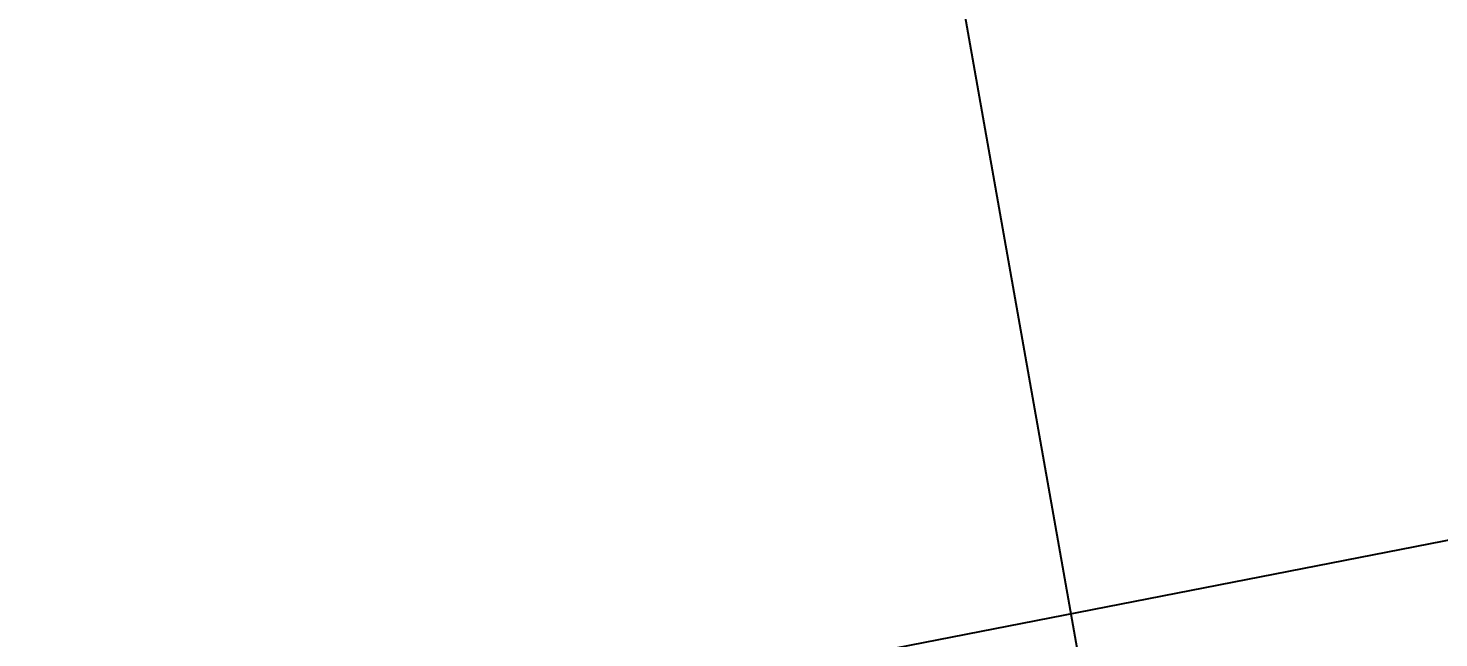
# Model space of a CAD drawing. Header units: millimetres. Extents: x -65527 to 8894748, y -37603 to 223697.
# Drawn here: x -31402.94 to -31392.59, y 101097.66 to 101102.13 of the extents above; entities that cross this region are included whole.
import ezdxf
from ezdxf import colors
from ezdxf.entities.mleader import LeaderData, LeaderLine
from ezdxf.math import Vec2, Vec3

# ---------------------------------------------------------------- set-up
doc = ezdxf.new("R2010")
doc.units = ezdxf.units.MM
doc.header["$LTSCALE"] = 10
doc.layers.add('Архитектура', color=251, linetype='Continuous')
doc.layers.add('Тонкая', color=7, linetype='Continuous')
doc.styles.add('ISOCPEUR', font='isocpeur.ttf', dxfattribs={"width": 0.7})

# ---------------------------------------------------------------- blocks, each defined once
blk = doc.blocks.new('A$Cec9b444d')
at = {"layer": 'Тонкая', "color": 5, "ltscale": 100}
blk.add_line((-293.911, -6250.389), (-2355.108, -6652.338), dxfattribs=at)
blk = doc.blocks.new('_DOTSMALL')
at = {"color": 0, "linetype": 'ByBlock', "const_width": 0.5}
blk.add_lwpolyline([(-0.0625, 0, 1), (0.0625, 0, 1)], format="xyb", close=True, dxfattribs=at)

msp = doc.modelspace()

# ---------------------------------------------------------------- linework, layer by layer
at = {"layer": 'Архитектура', "lineweight": 25, "transparency": 33554684}
msp.add_lwpolyline([(-31381.179, 101076.197), (-31386.964, 101108.833, 0.523933), (-31387.381, 101109.09), (-31388.461, 101108.898), (-31395.544, 101107.643), (-31396.625, 101107.451, 0.523933), (-31396.928, 101107.067), (-31391.144, 101074.431, 0.414326)], format="xyb", dxfattribs=at)
msp.add_lwpolyline([(-31381.179, 101076.197), (-31386.964, 101108.833, 0.523933), (-31387.381, 101109.09), (-31388.461, 101108.898), (-31395.544, 101107.643), (-31396.625, 101107.451, 0.523933), (-31396.928, 101107.067), (-31391.144, 101074.431, 0.414326)], format="xyb", dxfattribs=at)
msp.add_lwpolyline([(-31381.179, 101076.197), (-31386.964, 101108.833, 0.523933), (-31387.381, 101109.09), (-31388.461, 101108.898), (-31395.544, 101107.643), (-31396.625, 101107.451, 0.523933), (-31396.928, 101107.067), (-31391.144, 101074.431, 0.414326)], format="xyb", dxfattribs=at)
msp.add_lwpolyline([(-31381.179, 101076.197), (-31386.964, 101108.833, 0.523933), (-31387.381, 101109.09), (-31388.461, 101108.898), (-31395.544, 101107.643), (-31396.625, 101107.451, 0.523933), (-31396.928, 101107.067), (-31391.144, 101074.431, 0.414326)], format="xyb", dxfattribs=at)
msp.add_lwpolyline([(-31381.179, 101076.197), (-31386.964, 101108.833, 0.523933), (-31387.381, 101109.09), (-31388.461, 101108.898), (-31395.544, 101107.643), (-31396.625, 101107.451, 0.523933), (-31396.928, 101107.067), (-31391.144, 101074.431, 0.414326)], format="xyb", dxfattribs=at)
msp.add_lwpolyline([(-31381.179, 101076.197), (-31386.964, 101108.833, 0.523933), (-31387.381, 101109.09), (-31388.461, 101108.898), (-31395.544, 101107.643), (-31396.625, 101107.451, 0.523933), (-31396.928, 101107.067), (-31391.144, 101074.431, 0.414326)], format="xyb", dxfattribs=at)
msp.add_lwpolyline([(-31381.179, 101076.197), (-31386.964, 101108.833, 0.523933), (-31387.381, 101109.09), (-31388.461, 101108.898), (-31395.544, 101107.643), (-31396.625, 101107.451, 0.523933), (-31396.928, 101107.067), (-31391.144, 101074.431, 0.414326)], format="xyb", dxfattribs=at)
msp.add_lwpolyline([(-31381.179, 101076.197), (-31386.964, 101108.833, 0.523933), (-31387.381, 101109.09), (-31388.461, 101108.898), (-31395.544, 101107.643), (-31396.625, 101107.451, 0.523933), (-31396.928, 101107.067), (-31391.144, 101074.431, 0.414326)], format="xyb", dxfattribs=at)
msp.add_lwpolyline([(-31381.179, 101076.197), (-31386.964, 101108.833, 0.523933), (-31387.381, 101109.09), (-31388.461, 101108.898), (-31395.544, 101107.643), (-31396.625, 101107.451, 0.523933), (-31396.928, 101107.067), (-31391.144, 101074.431, 0.414326)], format="xyb", dxfattribs=at)
msp.add_lwpolyline([(-31381.179, 101076.197), (-31386.964, 101108.833, 0.523933), (-31387.381, 101109.09), (-31388.461, 101108.898), (-31395.544, 101107.643), (-31396.625, 101107.451, 0.523933), (-31396.928, 101107.067), (-31391.144, 101074.431, 0.414326)], format="xyb", dxfattribs=at)
msp.add_lwpolyline([(-31381.179, 101076.197), (-31386.964, 101108.833, 0.523933), (-31387.381, 101109.09), (-31388.461, 101108.898), (-31395.544, 101107.643), (-31396.625, 101107.451, 0.523933), (-31396.928, 101107.067), (-31391.144, 101074.431, 0.414326)], format="xyb", dxfattribs=at)
msp.add_lwpolyline([(-31381.179, 101076.197), (-31386.964, 101108.833, 0.523933), (-31387.381, 101109.09), (-31388.461, 101108.898), (-31395.544, 101107.643), (-31396.625, 101107.451, 0.523933), (-31396.928, 101107.067), (-31391.144, 101074.431, 0.414326)], format="xyb", dxfattribs=at)
msp.add_lwpolyline([(-31381.179, 101076.197), (-31386.964, 101108.833, 0.523933), (-31387.381, 101109.09), (-31388.461, 101108.898), (-31395.544, 101107.643), (-31396.625, 101107.451, 0.523933), (-31396.928, 101107.067), (-31391.144, 101074.431, 0.414326)], format="xyb", dxfattribs=at)
msp.add_lwpolyline([(-31381.179, 101076.197), (-31386.964, 101108.833, 0.523933), (-31387.381, 101109.09), (-31388.461, 101108.898), (-31395.544, 101107.643), (-31396.625, 101107.451, 0.523933), (-31396.928, 101107.067), (-31391.144, 101074.431, 0.414326)], format="xyb", dxfattribs=at)
msp.add_lwpolyline([(-31381.179, 101076.197), (-31386.964, 101108.833, 0.523933), (-31387.381, 101109.09), (-31388.461, 101108.898), (-31395.544, 101107.643), (-31396.625, 101107.451, 0.523933), (-31396.928, 101107.067), (-31391.144, 101074.431, 0.414326)], format="xyb", dxfattribs=at)
msp.add_lwpolyline([(-31381.179, 101076.197), (-31386.964, 101108.833, 0.523933), (-31387.381, 101109.09), (-31388.461, 101108.898), (-31395.544, 101107.643), (-31396.625, 101107.451, 0.523933), (-31396.928, 101107.067), (-31391.144, 101074.431, 0.414326)], format="xyb", dxfattribs=at)
msp.add_lwpolyline([(-31381.179, 101076.197), (-31386.964, 101108.833, 0.523933), (-31387.381, 101109.09), (-31388.461, 101108.898), (-31395.544, 101107.643), (-31396.625, 101107.451, 0.523933), (-31396.928, 101107.067), (-31391.144, 101074.431, 0.414326)], format="xyb", dxfattribs=at)
msp.add_lwpolyline([(-31381.179, 101076.197), (-31386.964, 101108.833, 0.523933), (-31387.381, 101109.09), (-31388.461, 101108.898), (-31395.544, 101107.643), (-31396.625, 101107.451, 0.523933), (-31396.928, 101107.067), (-31391.144, 101074.431, 0.414326)], format="xyb", dxfattribs=at)
msp.add_lwpolyline([(-31381.179, 101076.197), (-31386.964, 101108.833, 0.523933), (-31387.381, 101109.09), (-31388.461, 101108.898), (-31395.544, 101107.643), (-31396.625, 101107.451, 0.523933), (-31396.928, 101107.067), (-31391.144, 101074.431, 0.414326)], format="xyb", dxfattribs=at)
msp.add_lwpolyline([(-31381.179, 101076.197), (-31386.964, 101108.833, 0.523933), (-31387.381, 101109.09), (-31388.461, 101108.898), (-31395.544, 101107.643), (-31396.625, 101107.451, 0.523933), (-31396.928, 101107.067), (-31391.144, 101074.431, 0.414326)], format="xyb", dxfattribs=at)
msp.add_lwpolyline([(-31381.179, 101076.197), (-31386.964, 101108.833, 0.523933), (-31387.381, 101109.09), (-31388.461, 101108.898), (-31395.544, 101107.643), (-31396.625, 101107.451, 0.523933), (-31396.928, 101107.067), (-31391.144, 101074.431, 0.414326)], format="xyb", dxfattribs=at)
msp.add_lwpolyline([(-31381.179, 101076.197), (-31386.964, 101108.833, 0.523933), (-31387.381, 101109.09), (-31388.461, 101108.898), (-31395.544, 101107.643), (-31396.625, 101107.451, 0.523933), (-31396.928, 101107.067), (-31391.144, 101074.431, 0.414326)], format="xyb", dxfattribs=at)
msp.add_lwpolyline([(-31381.179, 101076.197), (-31386.964, 101108.833, 0.523933), (-31387.381, 101109.09), (-31388.461, 101108.898), (-31395.544, 101107.643), (-31396.625, 101107.451, 0.523933), (-31396.928, 101107.067), (-31391.144, 101074.431, 0.414326)], format="xyb", dxfattribs=at)
msp.add_lwpolyline([(-31381.179, 101076.197), (-31386.964, 101108.833, 0.523933), (-31387.381, 101109.09), (-31388.461, 101108.898), (-31395.544, 101107.643), (-31396.625, 101107.451, 0.523933), (-31396.928, 101107.067), (-31391.144, 101074.431, 0.414326)], format="xyb", dxfattribs=at)
msp.add_lwpolyline([(-31381.179, 101076.197), (-31386.964, 101108.833, 0.523933), (-31387.381, 101109.09), (-31388.461, 101108.898), (-31395.544, 101107.643), (-31396.625, 101107.451, 0.523933), (-31396.928, 101107.067), (-31391.144, 101074.431, 0.414326)], format="xyb", dxfattribs=at)
msp.add_lwpolyline([(-31381.179, 101076.197), (-31386.964, 101108.833, 0.523933), (-31387.381, 101109.09), (-31388.461, 101108.898), (-31395.544, 101107.643), (-31396.625, 101107.451, 0.523933), (-31396.928, 101107.067), (-31391.144, 101074.431, 0.414326)], format="xyb", dxfattribs=at)
msp.add_lwpolyline([(-31381.179, 101076.197), (-31386.964, 101108.833, 0.523933), (-31387.381, 101109.09), (-31388.461, 101108.898), (-31395.544, 101107.643), (-31396.625, 101107.451, 0.523933), (-31396.928, 101107.067), (-31391.144, 101074.431, 0.414326)], format="xyb", dxfattribs=at)
msp.add_lwpolyline([(-31381.179, 101076.197), (-31386.964, 101108.833, 0.523933), (-31387.381, 101109.09), (-31388.461, 101108.898), (-31395.544, 101107.643), (-31396.625, 101107.451, 0.523933), (-31396.928, 101107.067), (-31391.144, 101074.431, 0.414326)], format="xyb", dxfattribs=at)
msp.add_lwpolyline([(-31381.179, 101076.197), (-31386.964, 101108.833, 0.523933), (-31387.381, 101109.09), (-31388.461, 101108.898), (-31395.544, 101107.643), (-31396.625, 101107.451, 0.523933), (-31396.928, 101107.067), (-31391.144, 101074.431, 0.414326)], format="xyb", dxfattribs=at)
msp.add_lwpolyline([(-31381.179, 101076.197), (-31386.964, 101108.833, 0.523933), (-31387.381, 101109.09), (-31388.461, 101108.898), (-31395.544, 101107.643), (-31396.625, 101107.451, 0.523933), (-31396.928, 101107.067), (-31391.144, 101074.431, 0.414326)], format="xyb", dxfattribs=at)
msp.add_lwpolyline([(-31381.179, 101076.197), (-31386.964, 101108.833, 0.523933), (-31387.381, 101109.09), (-31388.461, 101108.898), (-31395.544, 101107.643), (-31396.625, 101107.451, 0.523933), (-31396.928, 101107.067), (-31391.144, 101074.431, 0.414326)], format="xyb", dxfattribs=at)
msp.add_lwpolyline([(-31381.179, 101076.197), (-31386.964, 101108.833, 0.523933), (-31387.381, 101109.09), (-31388.461, 101108.898), (-31395.544, 101107.643), (-31396.625, 101107.451, 0.523933), (-31396.928, 101107.067), (-31391.144, 101074.431, 0.414326)], format="xyb", dxfattribs=at)
msp.add_lwpolyline([(-31381.179, 101076.197), (-31386.964, 101108.833, 0.523933), (-31387.381, 101109.09), (-31388.461, 101108.898), (-31395.544, 101107.643), (-31396.625, 101107.451, 0.523933), (-31396.928, 101107.067), (-31391.144, 101074.431, 0.414326)], format="xyb", dxfattribs=at)
msp.add_lwpolyline([(-31381.179, 101076.197), (-31386.964, 101108.833, 0.523933), (-31387.381, 101109.09), (-31388.461, 101108.898), (-31395.544, 101107.643), (-31396.625, 101107.451, 0.523933), (-31396.928, 101107.067), (-31391.144, 101074.431, 0.414326)], format="xyb", dxfattribs=at)
msp.add_lwpolyline([(-31381.179, 101076.197), (-31386.964, 101108.833, 0.523933), (-31387.381, 101109.09), (-31388.461, 101108.898), (-31395.544, 101107.643), (-31396.625, 101107.451, 0.523933), (-31396.928, 101107.067), (-31391.144, 101074.431, 0.414326)], format="xyb", dxfattribs=at)
msp.add_lwpolyline([(-31381.179, 101076.197), (-31386.964, 101108.833, 0.523933), (-31387.381, 101109.09), (-31388.461, 101108.898), (-31395.544, 101107.643), (-31396.625, 101107.451, 0.523933), (-31396.928, 101107.067), (-31391.144, 101074.431, 0.414326)], format="xyb", dxfattribs=at)
msp.add_lwpolyline([(-31381.179, 101076.197), (-31386.964, 101108.833, 0.523933), (-31387.381, 101109.09), (-31388.461, 101108.898), (-31395.544, 101107.643), (-31396.625, 101107.451, 0.523933), (-31396.928, 101107.067), (-31391.144, 101074.431, 0.414326)], format="xyb", dxfattribs=at)
msp.add_lwpolyline([(-31381.179, 101076.197), (-31386.964, 101108.833, 0.523933), (-31387.381, 101109.09), (-31388.461, 101108.898), (-31395.544, 101107.643), (-31396.625, 101107.451, 0.523933), (-31396.928, 101107.067), (-31391.144, 101074.431, 0.414326)], format="xyb", dxfattribs=at)
msp.add_lwpolyline([(-31381.179, 101076.197), (-31386.964, 101108.833, 0.523933), (-31387.381, 101109.09), (-31388.461, 101108.898), (-31395.544, 101107.643), (-31396.625, 101107.451, 0.523933), (-31396.928, 101107.067), (-31391.144, 101074.431, 0.414326)], format="xyb", dxfattribs=at)
msp.add_lwpolyline([(-31381.179, 101076.197), (-31386.964, 101108.833, 0.523933), (-31387.381, 101109.09), (-31388.461, 101108.898), (-31395.544, 101107.643), (-31396.625, 101107.451, 0.523933), (-31396.928, 101107.067), (-31391.144, 101074.431, 0.414326)], format="xyb", dxfattribs=at)
msp.add_lwpolyline([(-31381.179, 101076.197), (-31386.964, 101108.833, 0.523933), (-31387.381, 101109.09), (-31388.461, 101108.898), (-31395.544, 101107.643), (-31396.625, 101107.451, 0.523933), (-31396.928, 101107.067), (-31391.144, 101074.431, 0.414326)], format="xyb", dxfattribs=at)
msp.add_lwpolyline([(-31381.179, 101076.197), (-31386.964, 101108.833, 0.523933), (-31387.381, 101109.09), (-31388.461, 101108.898), (-31395.544, 101107.643), (-31396.625, 101107.451, 0.523933), (-31396.928, 101107.067), (-31391.144, 101074.431, 0.414326)], format="xyb", dxfattribs=at)
msp.add_lwpolyline([(-31381.179, 101076.197), (-31386.964, 101108.833, 0.523933), (-31387.381, 101109.09), (-31388.461, 101108.898), (-31395.544, 101107.643), (-31396.625, 101107.451, 0.523933), (-31396.928, 101107.067), (-31391.144, 101074.431, 0.414326)], format="xyb", dxfattribs=at)
msp.add_lwpolyline([(-31381.179, 101076.197), (-31386.964, 101108.833, 0.523933), (-31387.381, 101109.09), (-31388.461, 101108.898), (-31395.544, 101107.643), (-31396.625, 101107.451, 0.523933), (-31396.928, 101107.067), (-31391.144, 101074.431, 0.414326)], format="xyb", dxfattribs=at)
msp.add_lwpolyline([(-31381.179, 101076.197), (-31386.964, 101108.833, 0.523933), (-31387.381, 101109.09), (-31388.461, 101108.898), (-31395.544, 101107.643), (-31396.625, 101107.451, 0.523933), (-31396.928, 101107.067), (-31391.144, 101074.431, 0.414326)], format="xyb", dxfattribs=at)
msp.add_lwpolyline([(-31381.179, 101076.197), (-31386.964, 101108.833, 0.523933), (-31387.381, 101109.09), (-31388.461, 101108.898), (-31395.544, 101107.643), (-31396.625, 101107.451, 0.523933), (-31396.928, 101107.067), (-31391.144, 101074.431, 0.414326)], format="xyb", dxfattribs=at)
msp.add_lwpolyline([(-31381.179, 101076.197), (-31386.964, 101108.833, 0.523933), (-31387.381, 101109.09), (-31388.461, 101108.898), (-31395.544, 101107.643), (-31396.625, 101107.451, 0.523933), (-31396.928, 101107.067), (-31391.144, 101074.431, 0.414326)], format="xyb", dxfattribs=at)
msp.add_lwpolyline([(-31381.179, 101076.197), (-31386.964, 101108.833, 0.523933), (-31387.381, 101109.09), (-31388.461, 101108.898), (-31395.544, 101107.643), (-31396.625, 101107.451, 0.523933), (-31396.928, 101107.067), (-31391.144, 101074.431, 0.414326)], format="xyb", dxfattribs=at)
msp.add_lwpolyline([(-31381.179, 101076.197), (-31386.964, 101108.833, 0.523933), (-31387.381, 101109.09), (-31388.461, 101108.898), (-31395.544, 101107.643), (-31396.625, 101107.451, 0.523933), (-31396.928, 101107.067), (-31391.144, 101074.431, 0.414326)], format="xyb", dxfattribs=at)
msp.add_lwpolyline([(-31381.179, 101076.197), (-31386.964, 101108.833, 0.523933), (-31387.381, 101109.09), (-31388.461, 101108.898), (-31395.544, 101107.643), (-31396.625, 101107.451, 0.523933), (-31396.928, 101107.067), (-31391.144, 101074.431, 0.414326)], format="xyb", dxfattribs=at)
msp.add_lwpolyline([(-31381.179, 101076.197), (-31386.964, 101108.833, 0.523933), (-31387.381, 101109.09), (-31388.461, 101108.898), (-31395.544, 101107.643), (-31396.625, 101107.451, 0.523933), (-31396.928, 101107.067), (-31391.144, 101074.431, 0.414326)], format="xyb", dxfattribs=at)
msp.add_lwpolyline([(-31381.179, 101076.197), (-31386.964, 101108.833, 0.523933), (-31387.381, 101109.09), (-31388.461, 101108.898), (-31395.544, 101107.643), (-31396.625, 101107.451, 0.523933), (-31396.928, 101107.067), (-31391.144, 101074.431, 0.414326)], format="xyb", dxfattribs=at)
msp.add_lwpolyline([(-31381.179, 101076.197), (-31386.964, 101108.833, 0.523933), (-31387.381, 101109.09), (-31388.461, 101108.898), (-31395.544, 101107.643), (-31396.625, 101107.451, 0.523933), (-31396.928, 101107.067), (-31391.144, 101074.431, 0.414326)], format="xyb", dxfattribs=at)
msp.add_lwpolyline([(-31381.179, 101076.197), (-31386.964, 101108.833, 0.523933), (-31387.381, 101109.09), (-31388.461, 101108.898), (-31395.544, 101107.643), (-31396.625, 101107.451, 0.523933), (-31396.928, 101107.067), (-31391.144, 101074.431, 0.414326)], format="xyb", dxfattribs=at)
msp.add_lwpolyline([(-31381.179, 101076.197), (-31386.964, 101108.833, 0.523933), (-31387.381, 101109.09), (-31388.461, 101108.898), (-31395.544, 101107.643), (-31396.625, 101107.451, 0.523933), (-31396.928, 101107.067), (-31391.144, 101074.431, 0.414326)], format="xyb", dxfattribs=at)
msp.add_lwpolyline([(-31381.179, 101076.197), (-31386.964, 101108.833, 0.523933), (-31387.381, 101109.09), (-31388.461, 101108.898), (-31395.544, 101107.643), (-31396.625, 101107.451, 0.523933), (-31396.928, 101107.067), (-31391.144, 101074.431, 0.414326)], format="xyb", dxfattribs=at)
msp.add_lwpolyline([(-31381.179, 101076.197), (-31386.964, 101108.833, 0.523933), (-31387.381, 101109.09), (-31388.461, 101108.898), (-31395.544, 101107.643), (-31396.625, 101107.451, 0.523933), (-31396.928, 101107.067), (-31391.144, 101074.431, 0.414326)], format="xyb", dxfattribs=at)
msp.add_lwpolyline([(-31381.179, 101076.197), (-31386.964, 101108.833, 0.523933), (-31387.381, 101109.09), (-31388.461, 101108.898), (-31395.544, 101107.643), (-31396.625, 101107.451, 0.523933), (-31396.928, 101107.067), (-31391.144, 101074.431, 0.414326)], format="xyb", dxfattribs=at)
msp.add_lwpolyline([(-31381.179, 101076.197), (-31386.964, 101108.833, 0.523933), (-31387.381, 101109.09), (-31388.461, 101108.898), (-31395.544, 101107.643), (-31396.625, 101107.451, 0.523933), (-31396.928, 101107.067), (-31391.144, 101074.431, 0.414326)], format="xyb", dxfattribs=at)
msp.add_lwpolyline([(-31381.179, 101076.197), (-31386.964, 101108.833, 0.523933), (-31387.381, 101109.09), (-31388.461, 101108.898), (-31395.544, 101107.643), (-31396.625, 101107.451, 0.523933), (-31396.928, 101107.067), (-31391.144, 101074.431, 0.414326)], format="xyb", dxfattribs=at)
msp.add_lwpolyline([(-31381.179, 101076.197), (-31386.964, 101108.833, 0.523933), (-31387.381, 101109.09), (-31388.461, 101108.898), (-31395.544, 101107.643), (-31396.625, 101107.451, 0.523933), (-31396.928, 101107.067), (-31391.144, 101074.431, 0.414326)], format="xyb", dxfattribs=at)
msp.add_lwpolyline([(-31381.179, 101076.197), (-31386.964, 101108.833, 0.523933), (-31387.381, 101109.09), (-31388.461, 101108.898), (-31395.544, 101107.643), (-31396.625, 101107.451, 0.523933), (-31396.928, 101107.067), (-31391.144, 101074.431, 0.414326)], format="xyb", dxfattribs=at)
msp.add_lwpolyline([(-31381.179, 101076.197), (-31386.964, 101108.833, 0.523933), (-31387.381, 101109.09), (-31388.461, 101108.898), (-31395.544, 101107.643), (-31396.625, 101107.451, 0.523933), (-31396.928, 101107.067), (-31391.144, 101074.431, 0.414326)], format="xyb", dxfattribs=at)
msp.add_lwpolyline([(-31381.179, 101076.197), (-31386.964, 101108.833, 0.523933), (-31387.381, 101109.09), (-31388.461, 101108.898), (-31395.544, 101107.643), (-31396.625, 101107.451, 0.523933), (-31396.928, 101107.067), (-31391.144, 101074.431, 0.414326)], format="xyb", dxfattribs=at)
msp.add_lwpolyline([(-31381.179, 101076.197), (-31386.964, 101108.833, 0.523933), (-31387.381, 101109.09), (-31388.461, 101108.898), (-31395.544, 101107.643), (-31396.625, 101107.451, 0.523933), (-31396.928, 101107.067), (-31391.144, 101074.431, 0.414326)], format="xyb", dxfattribs=at)
msp.add_lwpolyline([(-31381.179, 101076.197), (-31386.964, 101108.833, 0.523933), (-31387.381, 101109.09), (-31388.461, 101108.898), (-31395.544, 101107.643), (-31396.625, 101107.451, 0.523933), (-31396.928, 101107.067), (-31391.144, 101074.431, 0.414326)], format="xyb", dxfattribs=at)
msp.add_lwpolyline([(-31381.179, 101076.197), (-31386.964, 101108.833, 0.523933), (-31387.381, 101109.09), (-31388.461, 101108.898), (-31395.544, 101107.643), (-31396.625, 101107.451, 0.523933), (-31396.928, 101107.067), (-31391.144, 101074.431, 0.414326)], format="xyb", dxfattribs=at)
msp.add_lwpolyline([(-31381.179, 101076.197), (-31386.964, 101108.833, 0.523933), (-31387.381, 101109.09), (-31388.461, 101108.898), (-31395.544, 101107.643), (-31396.625, 101107.451, 0.523933), (-31396.928, 101107.067), (-31391.144, 101074.431, 0.414326)], format="xyb", dxfattribs=at)
msp.add_lwpolyline([(-31381.179, 101076.197), (-31386.964, 101108.833, 0.523933), (-31387.381, 101109.09), (-31388.461, 101108.898), (-31395.544, 101107.643), (-31396.625, 101107.451, 0.523933), (-31396.928, 101107.067), (-31391.144, 101074.431, 0.414326)], format="xyb", dxfattribs=at)
msp.add_lwpolyline([(-31381.179, 101076.197), (-31386.964, 101108.833, 0.523933), (-31387.381, 101109.09), (-31388.461, 101108.898), (-31395.544, 101107.643), (-31396.625, 101107.451, 0.523933), (-31396.928, 101107.067), (-31391.144, 101074.431, 0.414326)], format="xyb", dxfattribs=at)
msp.add_lwpolyline([(-31381.179, 101076.197), (-31386.964, 101108.833, 0.523933), (-31387.381, 101109.09), (-31388.461, 101108.898), (-31395.544, 101107.643), (-31396.625, 101107.451, 0.523933), (-31396.928, 101107.067), (-31391.144, 101074.431, 0.414326)], format="xyb", dxfattribs=at)
msp.add_lwpolyline([(-31381.179, 101076.197), (-31386.964, 101108.833, 0.523933), (-31387.381, 101109.09), (-31388.461, 101108.898), (-31395.544, 101107.643), (-31396.625, 101107.451, 0.523933), (-31396.928, 101107.067), (-31391.144, 101074.431, 0.414326)], format="xyb", dxfattribs=at)
msp.add_lwpolyline([(-31381.179, 101076.197), (-31386.964, 101108.833, 0.523933), (-31387.381, 101109.09), (-31388.461, 101108.898), (-31395.544, 101107.643), (-31396.625, 101107.451, 0.523933), (-31396.928, 101107.067), (-31391.144, 101074.431, 0.414326)], format="xyb", dxfattribs=at)
msp.add_lwpolyline([(-31381.179, 101076.197), (-31386.964, 101108.833, 0.523933), (-31387.381, 101109.09), (-31388.461, 101108.898), (-31395.544, 101107.643), (-31396.625, 101107.451, 0.523933), (-31396.928, 101107.067), (-31391.144, 101074.431, 0.414326)], format="xyb", dxfattribs=at)
msp.add_lwpolyline([(-31381.179, 101076.197), (-31386.964, 101108.833, 0.523933), (-31387.381, 101109.09), (-31388.461, 101108.898), (-31395.544, 101107.643), (-31396.625, 101107.451, 0.523933), (-31396.928, 101107.067), (-31391.144, 101074.431, 0.414326)], format="xyb", dxfattribs=at)
msp.add_lwpolyline([(-31381.179, 101076.197), (-31386.964, 101108.833, 0.523933), (-31387.381, 101109.09), (-31388.461, 101108.898), (-31395.544, 101107.643), (-31396.625, 101107.451, 0.523933), (-31396.928, 101107.067), (-31391.144, 101074.431, 0.414326)], format="xyb", dxfattribs=at)
msp.add_lwpolyline([(-31381.179, 101076.197), (-31386.964, 101108.833, 0.523933), (-31387.381, 101109.09), (-31388.461, 101108.898), (-31395.544, 101107.643), (-31396.625, 101107.451, 0.523933), (-31396.928, 101107.067), (-31391.144, 101074.431, 0.414326)], format="xyb", dxfattribs=at)
msp.add_lwpolyline([(-31381.179, 101076.197), (-31386.964, 101108.833, 0.523933), (-31387.381, 101109.09), (-31388.461, 101108.898), (-31395.544, 101107.643), (-31396.625, 101107.451, 0.523933), (-31396.928, 101107.067), (-31391.144, 101074.431, 0.414326)], format="xyb", dxfattribs=at)
msp.add_lwpolyline([(-31381.179, 101076.197), (-31386.964, 101108.833, 0.523933), (-31387.381, 101109.09), (-31388.461, 101108.898), (-31395.544, 101107.643), (-31396.625, 101107.451, 0.523933), (-31396.928, 101107.067), (-31391.144, 101074.431, 0.414326)], format="xyb", dxfattribs=at)
msp.add_lwpolyline([(-31381.179, 101076.197), (-31386.964, 101108.833, 0.523933), (-31387.381, 101109.09), (-31388.461, 101108.898), (-31395.544, 101107.643), (-31396.625, 101107.451, 0.523933), (-31396.928, 101107.067), (-31391.144, 101074.431, 0.414326)], format="xyb", dxfattribs=at)
msp.add_lwpolyline([(-31381.179, 101076.197), (-31386.964, 101108.833, 0.523933), (-31387.381, 101109.09), (-31388.461, 101108.898), (-31395.544, 101107.643), (-31396.625, 101107.451, 0.523933), (-31396.928, 101107.067), (-31391.144, 101074.431, 0.414326)], format="xyb", dxfattribs=at)
msp.add_lwpolyline([(-31381.179, 101076.197), (-31386.964, 101108.833, 0.523933), (-31387.381, 101109.09), (-31388.461, 101108.898), (-31395.544, 101107.643), (-31396.625, 101107.451, 0.523933), (-31396.928, 101107.067), (-31391.144, 101074.431, 0.414326)], format="xyb", dxfattribs=at)
msp.add_lwpolyline([(-31381.179, 101076.197), (-31386.964, 101108.833, 0.523933), (-31387.381, 101109.09), (-31388.461, 101108.898), (-31395.544, 101107.643), (-31396.625, 101107.451, 0.523933), (-31396.928, 101107.067), (-31391.144, 101074.431, 0.414326)], format="xyb", dxfattribs=at)
msp.add_lwpolyline([(-31381.179, 101076.197), (-31386.964, 101108.833, 0.523933), (-31387.381, 101109.09), (-31388.461, 101108.898), (-31395.544, 101107.643), (-31396.625, 101107.451, 0.523933), (-31396.928, 101107.067), (-31391.144, 101074.431, 0.414326)], format="xyb", dxfattribs=at)
msp.add_lwpolyline([(-31381.179, 101076.197), (-31386.964, 101108.833, 0.523933), (-31387.381, 101109.09), (-31388.461, 101108.898), (-31395.544, 101107.643), (-31396.625, 101107.451, 0.523933), (-31396.928, 101107.067), (-31391.144, 101074.431, 0.414326)], format="xyb", dxfattribs=at)
msp.add_lwpolyline([(-31381.179, 101076.197), (-31386.964, 101108.833, 0.523933), (-31387.381, 101109.09), (-31388.461, 101108.898), (-31395.544, 101107.643), (-31396.625, 101107.451, 0.523933), (-31396.928, 101107.067), (-31391.144, 101074.431, 0.414326)], format="xyb", dxfattribs=at)
msp.add_lwpolyline([(-31381.179, 101076.197), (-31386.964, 101108.833, 0.523933), (-31387.381, 101109.09), (-31388.461, 101108.898), (-31395.544, 101107.643), (-31396.625, 101107.451, 0.523933), (-31396.928, 101107.067), (-31391.144, 101074.431, 0.414326)], format="xyb", dxfattribs=at)
msp.add_lwpolyline([(-31381.179, 101076.197), (-31386.964, 101108.833, 0.523933), (-31387.381, 101109.09), (-31388.461, 101108.898), (-31395.544, 101107.643), (-31396.625, 101107.451, 0.523933), (-31396.928, 101107.067), (-31391.144, 101074.431, 0.414326)], format="xyb", dxfattribs=at)
msp.add_lwpolyline([(-31381.179, 101076.197), (-31386.964, 101108.833, 0.523933), (-31387.381, 101109.09), (-31388.461, 101108.898), (-31395.544, 101107.643), (-31396.625, 101107.451, 0.523933), (-31396.928, 101107.067), (-31391.144, 101074.431, 0.414326)], format="xyb", dxfattribs=at)
msp.add_lwpolyline([(-31381.179, 101076.197), (-31386.964, 101108.833, 0.523933), (-31387.381, 101109.09), (-31388.461, 101108.898), (-31395.544, 101107.643), (-31396.625, 101107.451, 0.523933), (-31396.928, 101107.067), (-31391.144, 101074.431, 0.414326)], format="xyb", dxfattribs=at)
msp.add_lwpolyline([(-31381.179, 101076.197), (-31386.964, 101108.833, 0.523933), (-31387.381, 101109.09), (-31388.461, 101108.898), (-31395.544, 101107.643), (-31396.625, 101107.451, 0.523933), (-31396.928, 101107.067), (-31391.144, 101074.431, 0.414326)], format="xyb", dxfattribs=at)
msp.add_lwpolyline([(-31381.179, 101076.197), (-31386.964, 101108.833, 0.523933), (-31387.381, 101109.09), (-31388.461, 101108.898), (-31395.544, 101107.643), (-31396.625, 101107.451, 0.523933), (-31396.928, 101107.067), (-31391.144, 101074.431, 0.414326)], format="xyb", dxfattribs=at)
msp.add_lwpolyline([(-31381.179, 101076.197), (-31386.964, 101108.833, 0.523933), (-31387.381, 101109.09), (-31388.461, 101108.898), (-31395.544, 101107.643), (-31396.625, 101107.451, 0.523933), (-31396.928, 101107.067), (-31391.144, 101074.431, 0.414326)], format="xyb", dxfattribs=at)
msp.add_lwpolyline([(-31381.179, 101076.197), (-31386.964, 101108.833, 0.523933), (-31387.381, 101109.09), (-31388.461, 101108.898), (-31395.544, 101107.643), (-31396.625, 101107.451, 0.523933), (-31396.928, 101107.067), (-31391.144, 101074.431, 0.414326)], format="xyb", dxfattribs=at)
msp.add_lwpolyline([(-31381.179, 101076.197), (-31386.964, 101108.833, 0.523933), (-31387.381, 101109.09), (-31388.461, 101108.898), (-31395.544, 101107.643), (-31396.625, 101107.451, 0.523933), (-31396.928, 101107.067), (-31391.144, 101074.431, 0.414326)], format="xyb", dxfattribs=at)
msp.add_lwpolyline([(-31381.179, 101076.197), (-31386.964, 101108.833, 0.523933), (-31387.381, 101109.09), (-31388.461, 101108.898), (-31395.544, 101107.643), (-31396.625, 101107.451, 0.523933), (-31396.928, 101107.067), (-31391.144, 101074.431, 0.414326)], format="xyb", dxfattribs=at)
msp.add_lwpolyline([(-31381.179, 101076.197), (-31386.964, 101108.833, 0.523933), (-31387.381, 101109.09), (-31388.461, 101108.898), (-31395.544, 101107.643), (-31396.625, 101107.451, 0.523933), (-31396.928, 101107.067), (-31391.144, 101074.431, 0.414326)], format="xyb", dxfattribs=at)
msp.add_lwpolyline([(-31381.179, 101076.197), (-31386.964, 101108.833, 0.523933), (-31387.381, 101109.09), (-31388.461, 101108.898), (-31395.544, 101107.643), (-31396.625, 101107.451, 0.523933), (-31396.928, 101107.067), (-31391.144, 101074.431, 0.414326)], format="xyb", dxfattribs=at)
msp.add_lwpolyline([(-31381.179, 101076.197), (-31386.964, 101108.833, 0.523933), (-31387.381, 101109.09), (-31388.461, 101108.898), (-31395.544, 101107.643), (-31396.625, 101107.451, 0.523933), (-31396.928, 101107.067), (-31391.144, 101074.431, 0.414326)], format="xyb", dxfattribs=at)
msp.add_lwpolyline([(-31381.179, 101076.197), (-31386.964, 101108.833, 0.523933), (-31387.381, 101109.09), (-31388.461, 101108.898), (-31395.544, 101107.643), (-31396.625, 101107.451, 0.523933), (-31396.928, 101107.067), (-31391.144, 101074.431, 0.414326)], format="xyb", dxfattribs=at)
msp.add_lwpolyline([(-31381.179, 101076.197), (-31386.964, 101108.833, 0.523933), (-31387.381, 101109.09), (-31388.461, 101108.898), (-31395.544, 101107.643), (-31396.625, 101107.451, 0.523933), (-31396.928, 101107.067), (-31391.144, 101074.431, 0.414326)], format="xyb", dxfattribs=at)
msp.add_lwpolyline([(-31381.179, 101076.197), (-31386.964, 101108.833, 0.523933), (-31387.381, 101109.09), (-31388.461, 101108.898), (-31395.544, 101107.643), (-31396.625, 101107.451, 0.523933), (-31396.928, 101107.067), (-31391.144, 101074.431, 0.414326)], format="xyb", dxfattribs=at)
msp.add_lwpolyline([(-31381.179, 101076.197), (-31386.964, 101108.833, 0.523933), (-31387.381, 101109.09), (-31388.461, 101108.898), (-31395.544, 101107.643), (-31396.625, 101107.451, 0.523933), (-31396.928, 101107.067), (-31391.144, 101074.431, 0.414326)], format="xyb", dxfattribs=at)
msp.add_lwpolyline([(-31381.179, 101076.197), (-31386.964, 101108.833, 0.523933), (-31387.381, 101109.09), (-31388.461, 101108.898), (-31395.544, 101107.643), (-31396.625, 101107.451, 0.523933), (-31396.928, 101107.067), (-31391.144, 101074.431, 0.414326)], format="xyb", dxfattribs=at)
msp.add_lwpolyline([(-31381.179, 101076.197), (-31386.964, 101108.833, 0.523933), (-31387.381, 101109.09), (-31388.461, 101108.898), (-31395.544, 101107.643), (-31396.625, 101107.451, 0.523933), (-31396.928, 101107.067), (-31391.144, 101074.431, 0.414326)], format="xyb", dxfattribs=at)
msp.add_lwpolyline([(-31381.179, 101076.197), (-31386.964, 101108.833, 0.523933), (-31387.381, 101109.09), (-31388.461, 101108.898), (-31395.544, 101107.643), (-31396.625, 101107.451, 0.523933), (-31396.928, 101107.067), (-31391.144, 101074.431, 0.414326)], format="xyb", dxfattribs=at)
msp.add_lwpolyline([(-31381.179, 101076.197), (-31386.964, 101108.833, 0.523933), (-31387.381, 101109.09), (-31388.461, 101108.898), (-31395.544, 101107.643), (-31396.625, 101107.451, 0.523933), (-31396.928, 101107.067), (-31391.144, 101074.431, 0.414326)], format="xyb", dxfattribs=at)
msp.add_lwpolyline([(-31381.179, 101076.197), (-31386.964, 101108.833, 0.523933), (-31387.381, 101109.09), (-31388.461, 101108.898), (-31395.544, 101107.643), (-31396.625, 101107.451, 0.523933), (-31396.928, 101107.067), (-31391.144, 101074.431, 0.414326)], format="xyb", dxfattribs=at)
msp.add_lwpolyline([(-31381.179, 101076.197), (-31386.964, 101108.833, 0.523933), (-31387.381, 101109.09), (-31388.461, 101108.898), (-31395.544, 101107.643), (-31396.625, 101107.451, 0.523933), (-31396.928, 101107.067), (-31391.144, 101074.431, 0.414326)], format="xyb", dxfattribs=at)
msp.add_lwpolyline([(-31381.179, 101076.197), (-31386.964, 101108.833, 0.523933), (-31387.381, 101109.09), (-31388.461, 101108.898), (-31395.544, 101107.643), (-31396.625, 101107.451, 0.523933), (-31396.928, 101107.067), (-31391.144, 101074.431, 0.414326)], format="xyb", dxfattribs=at)
msp.add_lwpolyline([(-31381.179, 101076.197), (-31386.964, 101108.833, 0.523933), (-31387.381, 101109.09), (-31388.461, 101108.898), (-31395.544, 101107.643), (-31396.625, 101107.451, 0.523933), (-31396.928, 101107.067), (-31391.144, 101074.431, 0.414326)], format="xyb", dxfattribs=at)
msp.add_lwpolyline([(-31381.179, 101076.197), (-31386.964, 101108.833, 0.523933), (-31387.381, 101109.09), (-31388.461, 101108.898), (-31395.544, 101107.643), (-31396.625, 101107.451, 0.523933), (-31396.928, 101107.067), (-31391.144, 101074.431, 0.414326)], format="xyb", dxfattribs=at)
msp.add_lwpolyline([(-31381.179, 101076.197), (-31386.964, 101108.833, 0.523933), (-31387.381, 101109.09), (-31388.461, 101108.898), (-31395.544, 101107.643), (-31396.625, 101107.451, 0.523933), (-31396.928, 101107.067), (-31391.144, 101074.431, 0.414326)], format="xyb", dxfattribs=at)
msp.add_lwpolyline([(-31381.179, 101076.197), (-31386.964, 101108.833, 0.523933), (-31387.381, 101109.09), (-31388.461, 101108.898), (-31395.544, 101107.643), (-31396.625, 101107.451, 0.523933), (-31396.928, 101107.067), (-31391.144, 101074.431, 0.414326)], format="xyb", dxfattribs=at)
msp.add_lwpolyline([(-31381.179, 101076.197), (-31386.964, 101108.833, 0.523933), (-31387.381, 101109.09), (-31388.461, 101108.898), (-31395.544, 101107.643), (-31396.625, 101107.451, 0.523933), (-31396.928, 101107.067), (-31391.144, 101074.431, 0.414326)], format="xyb", dxfattribs=at)
msp.add_lwpolyline([(-31381.179, 101076.197), (-31386.964, 101108.833, 0.523933), (-31387.381, 101109.09), (-31388.461, 101108.898), (-31395.544, 101107.643), (-31396.625, 101107.451, 0.523933), (-31396.928, 101107.067), (-31391.144, 101074.431, 0.414326)], format="xyb", dxfattribs=at)
msp.add_lwpolyline([(-31381.179, 101076.197), (-31386.964, 101108.833, 0.523933), (-31387.381, 101109.09), (-31388.461, 101108.898), (-31395.544, 101107.643), (-31396.625, 101107.451, 0.523933), (-31396.928, 101107.067), (-31391.144, 101074.431, 0.414326)], format="xyb", dxfattribs=at)
msp.add_lwpolyline([(-31381.179, 101076.197), (-31386.964, 101108.833, 0.523933), (-31387.381, 101109.09), (-31388.461, 101108.898), (-31395.544, 101107.643), (-31396.625, 101107.451, 0.523933), (-31396.928, 101107.067), (-31391.144, 101074.431, 0.414326)], format="xyb", dxfattribs=at)
msp.add_lwpolyline([(-31381.179, 101076.197), (-31386.964, 101108.833, 0.523933), (-31387.381, 101109.09), (-31388.461, 101108.898), (-31395.544, 101107.643), (-31396.625, 101107.451, 0.523933), (-31396.928, 101107.067), (-31391.144, 101074.431, 0.414326)], format="xyb", dxfattribs=at)
msp.add_lwpolyline([(-31381.179, 101076.197), (-31386.964, 101108.833, 0.523933), (-31387.381, 101109.09), (-31388.461, 101108.898), (-31395.544, 101107.643), (-31396.625, 101107.451, 0.523933), (-31396.928, 101107.067), (-31391.144, 101074.431, 0.414326)], format="xyb", dxfattribs=at)
msp.add_lwpolyline([(-31381.179, 101076.197), (-31386.964, 101108.833, 0.523933), (-31387.381, 101109.09), (-31388.461, 101108.898), (-31395.544, 101107.643), (-31396.625, 101107.451, 0.523933), (-31396.928, 101107.067), (-31391.144, 101074.431, 0.414326)], format="xyb", dxfattribs=at)
msp.add_lwpolyline([(-31381.179, 101076.197), (-31386.964, 101108.833, 0.523933), (-31387.381, 101109.09), (-31388.461, 101108.898), (-31395.544, 101107.643), (-31396.625, 101107.451, 0.523933), (-31396.928, 101107.067), (-31391.144, 101074.431, 0.414326)], format="xyb", dxfattribs=at)
msp.add_lwpolyline([(-31381.179, 101076.197), (-31386.964, 101108.833, 0.523933), (-31387.381, 101109.09), (-31388.461, 101108.898), (-31395.544, 101107.643), (-31396.625, 101107.451, 0.523933), (-31396.928, 101107.067), (-31391.144, 101074.431, 0.414326)], format="xyb", dxfattribs=at)
msp.add_lwpolyline([(-31381.179, 101076.197), (-31386.964, 101108.833, 0.523933), (-31387.381, 101109.09), (-31388.461, 101108.898), (-31395.544, 101107.643), (-31396.625, 101107.451, 0.523933), (-31396.928, 101107.067), (-31391.144, 101074.431, 0.414326)], format="xyb", dxfattribs=at)
msp.add_lwpolyline([(-31381.179, 101076.197), (-31386.964, 101108.833, 0.523933), (-31387.381, 101109.09), (-31388.461, 101108.898), (-31395.544, 101107.643), (-31396.625, 101107.451, 0.523933), (-31396.928, 101107.067), (-31391.144, 101074.431, 0.414326)], format="xyb", dxfattribs=at)
msp.add_lwpolyline([(-31381.179, 101076.197), (-31386.964, 101108.833, 0.523933), (-31387.381, 101109.09), (-31388.461, 101108.898), (-31395.544, 101107.643), (-31396.625, 101107.451, 0.523933), (-31396.928, 101107.067), (-31391.144, 101074.431, 0.414326)], format="xyb", dxfattribs=at)
msp.add_lwpolyline([(-31381.179, 101076.197), (-31386.964, 101108.833, 0.523933), (-31387.381, 101109.09), (-31388.461, 101108.898), (-31395.544, 101107.643), (-31396.625, 101107.451, 0.523933), (-31396.928, 101107.067), (-31391.144, 101074.431, 0.414326)], format="xyb", dxfattribs=at)
msp.add_lwpolyline([(-31381.179, 101076.197), (-31386.964, 101108.833, 0.523933), (-31387.381, 101109.09), (-31388.461, 101108.898), (-31395.544, 101107.643), (-31396.625, 101107.451, 0.523933), (-31396.928, 101107.067), (-31391.144, 101074.431, 0.414326)], format="xyb", dxfattribs=at)
msp.add_lwpolyline([(-31381.179, 101076.197), (-31386.964, 101108.833, 0.523933), (-31387.381, 101109.09), (-31388.461, 101108.898), (-31395.544, 101107.643), (-31396.625, 101107.451, 0.523933), (-31396.928, 101107.067), (-31391.144, 101074.431, 0.414326)], format="xyb", dxfattribs=at)
msp.add_lwpolyline([(-31381.179, 101076.197), (-31386.964, 101108.833, 0.523933), (-31387.381, 101109.09), (-31388.461, 101108.898), (-31395.544, 101107.643), (-31396.625, 101107.451, 0.523933), (-31396.928, 101107.067), (-31391.144, 101074.431, 0.414326)], format="xyb", dxfattribs=at)
msp.add_lwpolyline([(-31381.179, 101076.197), (-31386.964, 101108.833, 0.523933), (-31387.381, 101109.09), (-31388.461, 101108.898), (-31395.544, 101107.643), (-31396.625, 101107.451, 0.523933), (-31396.928, 101107.067), (-31391.144, 101074.431, 0.414326)], format="xyb", dxfattribs=at)
msp.add_lwpolyline([(-31381.179, 101076.197), (-31386.964, 101108.833, 0.523933), (-31387.381, 101109.09), (-31388.461, 101108.898), (-31395.544, 101107.643), (-31396.625, 101107.451, 0.523933), (-31396.928, 101107.067), (-31391.144, 101074.431, 0.414326)], format="xyb", dxfattribs=at)
msp.add_lwpolyline([(-31381.179, 101076.197), (-31386.964, 101108.833, 0.523933), (-31387.381, 101109.09), (-31388.461, 101108.898), (-31395.544, 101107.643), (-31396.625, 101107.451, 0.523933), (-31396.928, 101107.067), (-31391.144, 101074.431, 0.414326)], format="xyb", dxfattribs=at)
msp.add_lwpolyline([(-31381.179, 101076.197), (-31386.964, 101108.833, 0.523933), (-31387.381, 101109.09), (-31388.461, 101108.898), (-31395.544, 101107.643), (-31396.625, 101107.451, 0.523933), (-31396.928, 101107.067), (-31391.144, 101074.431, 0.414326)], format="xyb", dxfattribs=at)
msp.add_lwpolyline([(-31381.179, 101076.197), (-31386.964, 101108.833, 0.523933), (-31387.381, 101109.09), (-31388.461, 101108.898), (-31395.544, 101107.643), (-31396.625, 101107.451, 0.523933), (-31396.928, 101107.067), (-31391.144, 101074.431, 0.414326)], format="xyb", dxfattribs=at)
msp.add_lwpolyline([(-31381.179, 101076.197), (-31386.964, 101108.833, 0.523933), (-31387.381, 101109.09), (-31388.461, 101108.898), (-31395.544, 101107.643), (-31396.625, 101107.451, 0.523933), (-31396.928, 101107.067), (-31391.144, 101074.431, 0.414326)], format="xyb", dxfattribs=at)
msp.add_lwpolyline([(-31381.179, 101076.197), (-31386.964, 101108.833, 0.523933), (-31387.381, 101109.09), (-31388.461, 101108.898), (-31395.544, 101107.643), (-31396.625, 101107.451, 0.523933), (-31396.928, 101107.067), (-31391.144, 101074.431, 0.414326)], format="xyb", dxfattribs=at)
msp.add_lwpolyline([(-31381.179, 101076.197), (-31386.964, 101108.833, 0.523933), (-31387.381, 101109.09), (-31388.461, 101108.898), (-31395.544, 101107.643), (-31396.625, 101107.451, 0.523933), (-31396.928, 101107.067), (-31391.144, 101074.431, 0.414326)], format="xyb", dxfattribs=at)
msp.add_lwpolyline([(-31381.179, 101076.197), (-31386.964, 101108.833, 0.523933), (-31387.381, 101109.09), (-31388.461, 101108.898), (-31395.544, 101107.643), (-31396.625, 101107.451, 0.523933), (-31396.928, 101107.067), (-31391.144, 101074.431, 0.414326)], format="xyb", dxfattribs=at)
msp.add_lwpolyline([(-31381.179, 101076.197), (-31386.964, 101108.833, 0.523933), (-31387.381, 101109.09), (-31388.461, 101108.898), (-31395.544, 101107.643), (-31396.625, 101107.451, 0.523933), (-31396.928, 101107.067), (-31391.144, 101074.431, 0.414326)], format="xyb", dxfattribs=at)
msp.add_lwpolyline([(-31381.179, 101076.197), (-31386.964, 101108.833, 0.523933), (-31387.381, 101109.09), (-31388.461, 101108.898), (-31395.544, 101107.643), (-31396.625, 101107.451, 0.523933), (-31396.928, 101107.067), (-31391.144, 101074.431, 0.414326)], format="xyb", dxfattribs=at)
msp.add_lwpolyline([(-31381.179, 101076.197), (-31386.964, 101108.833, 0.523933), (-31387.381, 101109.09), (-31388.461, 101108.898), (-31395.544, 101107.643), (-31396.625, 101107.451, 0.523933), (-31396.928, 101107.067), (-31391.144, 101074.431, 0.414326)], format="xyb", dxfattribs=at)
msp.add_lwpolyline([(-31381.179, 101076.197), (-31386.964, 101108.833, 0.523933), (-31387.381, 101109.09), (-31388.461, 101108.898), (-31395.544, 101107.643), (-31396.625, 101107.451, 0.523933), (-31396.928, 101107.067), (-31391.144, 101074.431, 0.414326)], format="xyb", dxfattribs=at)
msp.add_lwpolyline([(-31381.179, 101076.197), (-31386.964, 101108.833, 0.523933), (-31387.381, 101109.09), (-31388.461, 101108.898), (-31395.544, 101107.643), (-31396.625, 101107.451, 0.523933), (-31396.928, 101107.067), (-31391.144, 101074.431, 0.414326)], format="xyb", dxfattribs=at)
msp.add_lwpolyline([(-31381.179, 101076.197), (-31386.964, 101108.833, 0.523933), (-31387.381, 101109.09), (-31388.461, 101108.898), (-31395.544, 101107.643), (-31396.625, 101107.451, 0.523933), (-31396.928, 101107.067), (-31391.144, 101074.431, 0.414326)], format="xyb", dxfattribs=at)
msp.add_lwpolyline([(-31381.179, 101076.197), (-31386.964, 101108.833, 0.523933), (-31387.381, 101109.09), (-31388.461, 101108.898), (-31395.544, 101107.643), (-31396.625, 101107.451, 0.523933), (-31396.928, 101107.067), (-31391.144, 101074.431, 0.414326)], format="xyb", dxfattribs=at)
msp.add_lwpolyline([(-31381.179, 101076.197), (-31386.964, 101108.833, 0.523933), (-31387.381, 101109.09), (-31388.461, 101108.898), (-31395.544, 101107.643), (-31396.625, 101107.451, 0.523933), (-31396.928, 101107.067), (-31391.144, 101074.431, 0.414326)], format="xyb", dxfattribs=at)
msp.add_lwpolyline([(-31381.179, 101076.197), (-31386.964, 101108.833, 0.523933), (-31387.381, 101109.09), (-31388.461, 101108.898), (-31395.544, 101107.643), (-31396.625, 101107.451, 0.523933), (-31396.928, 101107.067), (-31391.144, 101074.431, 0.414326)], format="xyb", dxfattribs=at)
msp.add_lwpolyline([(-31381.179, 101076.197), (-31386.964, 101108.833, 0.523933), (-31387.381, 101109.09), (-31388.461, 101108.898), (-31395.544, 101107.643), (-31396.625, 101107.451, 0.523933), (-31396.928, 101107.067), (-31391.144, 101074.431, 0.414326)], format="xyb", dxfattribs=at)
msp.add_lwpolyline([(-31381.179, 101076.197), (-31386.964, 101108.833, 0.523933), (-31387.381, 101109.09), (-31388.461, 101108.898), (-31395.544, 101107.643), (-31396.625, 101107.451, 0.523933), (-31396.928, 101107.067), (-31391.144, 101074.431, 0.414326)], format="xyb", dxfattribs=at)
msp.add_lwpolyline([(-31381.179, 101076.197), (-31386.964, 101108.833, 0.523933), (-31387.381, 101109.09), (-31388.461, 101108.898), (-31395.544, 101107.643), (-31396.625, 101107.451, 0.523933), (-31396.928, 101107.067), (-31391.144, 101074.431, 0.414326)], format="xyb", dxfattribs=at)
msp.add_lwpolyline([(-31381.179, 101076.197), (-31386.964, 101108.833, 0.523933), (-31387.381, 101109.09), (-31388.461, 101108.898), (-31395.544, 101107.643), (-31396.625, 101107.451, 0.523933), (-31396.928, 101107.067), (-31391.144, 101074.431, 0.414326)], format="xyb", dxfattribs=at)
msp.add_lwpolyline([(-31381.179, 101076.197), (-31386.964, 101108.833, 0.523933), (-31387.381, 101109.09), (-31388.461, 101108.898), (-31395.544, 101107.643), (-31396.625, 101107.451, 0.523933), (-31396.928, 101107.067), (-31391.144, 101074.431, 0.414326)], format="xyb", dxfattribs=at)
msp.add_lwpolyline([(-31381.179, 101076.197), (-31386.964, 101108.833, 0.523933), (-31387.381, 101109.09), (-31388.461, 101108.898), (-31395.544, 101107.643), (-31396.625, 101107.451, 0.523933), (-31396.928, 101107.067), (-31391.144, 101074.431, 0.414326)], format="xyb", dxfattribs=at)
msp.add_lwpolyline([(-31381.179, 101076.197), (-31386.964, 101108.833, 0.523933), (-31387.381, 101109.09), (-31388.461, 101108.898), (-31395.544, 101107.643), (-31396.625, 101107.451, 0.523933), (-31396.928, 101107.067), (-31391.144, 101074.431, 0.414326)], format="xyb", dxfattribs=at)
msp.add_lwpolyline([(-31381.179, 101076.197), (-31386.964, 101108.833, 0.523933), (-31387.381, 101109.09), (-31388.461, 101108.898), (-31395.544, 101107.643), (-31396.625, 101107.451, 0.523933), (-31396.928, 101107.067), (-31391.144, 101074.431, 0.414326)], format="xyb", dxfattribs=at)
msp.add_lwpolyline([(-31381.179, 101076.197), (-31386.964, 101108.833, 0.523933), (-31387.381, 101109.09), (-31388.461, 101108.898), (-31395.544, 101107.643), (-31396.625, 101107.451, 0.523933), (-31396.928, 101107.067), (-31391.144, 101074.431, 0.414326)], format="xyb", dxfattribs=at)
msp.add_lwpolyline([(-31381.179, 101076.197), (-31386.964, 101108.833, 0.523933), (-31387.381, 101109.09), (-31388.461, 101108.898), (-31395.544, 101107.643), (-31396.625, 101107.451, 0.523933), (-31396.928, 101107.067), (-31391.144, 101074.431, 0.414326)], format="xyb", dxfattribs=at)
msp.add_lwpolyline([(-31381.179, 101076.197), (-31386.964, 101108.833, 0.523933), (-31387.381, 101109.09), (-31388.461, 101108.898), (-31395.544, 101107.643), (-31396.625, 101107.451, 0.523933), (-31396.928, 101107.067), (-31391.144, 101074.431, 0.414326)], format="xyb", dxfattribs=at)
msp.add_lwpolyline([(-31381.179, 101076.197), (-31386.964, 101108.833, 0.523933), (-31387.381, 101109.09), (-31388.461, 101108.898), (-31395.544, 101107.643), (-31396.625, 101107.451, 0.523933), (-31396.928, 101107.067), (-31391.144, 101074.431, 0.414326)], format="xyb", dxfattribs=at)
msp.add_lwpolyline([(-31381.179, 101076.197), (-31386.964, 101108.833, 0.523933), (-31387.381, 101109.09), (-31388.461, 101108.898), (-31395.544, 101107.643), (-31396.625, 101107.451, 0.523933), (-31396.928, 101107.067), (-31391.144, 101074.431, 0.414326)], format="xyb", dxfattribs=at)
msp.add_lwpolyline([(-31381.179, 101076.197), (-31386.964, 101108.833, 0.523933), (-31387.381, 101109.09), (-31388.461, 101108.898), (-31395.544, 101107.643), (-31396.625, 101107.451, 0.523933), (-31396.928, 101107.067), (-31391.144, 101074.431, 0.414326)], format="xyb", dxfattribs=at)
msp.add_lwpolyline([(-31381.179, 101076.197), (-31386.964, 101108.833, 0.523933), (-31387.381, 101109.09), (-31388.461, 101108.898), (-31395.544, 101107.643), (-31396.625, 101107.451, 0.523933), (-31396.928, 101107.067), (-31391.144, 101074.431, 0.414326)], format="xyb", dxfattribs=at)
msp.add_lwpolyline([(-31381.179, 101076.197), (-31386.964, 101108.833, 0.523933), (-31387.381, 101109.09), (-31388.461, 101108.898), (-31395.544, 101107.643), (-31396.625, 101107.451, 0.523933), (-31396.928, 101107.067), (-31391.144, 101074.431, 0.414326)], format="xyb", dxfattribs=at)
msp.add_lwpolyline([(-31381.179, 101076.197), (-31386.964, 101108.833, 0.523933), (-31387.381, 101109.09), (-31388.461, 101108.898), (-31395.544, 101107.643), (-31396.625, 101107.451, 0.523933), (-31396.928, 101107.067), (-31391.144, 101074.431, 0.414326)], format="xyb", dxfattribs=at)
msp.add_lwpolyline([(-31381.179, 101076.197), (-31386.964, 101108.833, 0.523933), (-31387.381, 101109.09), (-31388.461, 101108.898), (-31395.544, 101107.643), (-31396.625, 101107.451, 0.523933), (-31396.928, 101107.067), (-31391.144, 101074.431, 0.414326)], format="xyb", dxfattribs=at)
msp.add_lwpolyline([(-31381.179, 101076.197), (-31386.964, 101108.833, 0.523933), (-31387.381, 101109.09), (-31388.461, 101108.898), (-31395.544, 101107.643), (-31396.625, 101107.451, 0.523933), (-31396.928, 101107.067), (-31391.144, 101074.431, 0.414326)], format="xyb", dxfattribs=at)
msp.add_lwpolyline([(-31381.179, 101076.197), (-31386.964, 101108.833, 0.523933), (-31387.381, 101109.09), (-31388.461, 101108.898), (-31395.544, 101107.643), (-31396.625, 101107.451, 0.523933), (-31396.928, 101107.067), (-31391.144, 101074.431, 0.414326)], format="xyb", dxfattribs=at)
msp.add_lwpolyline([(-31381.179, 101076.197), (-31386.964, 101108.833, 0.523933), (-31387.381, 101109.09), (-31388.461, 101108.898), (-31395.544, 101107.643), (-31396.625, 101107.451, 0.523933), (-31396.928, 101107.067), (-31391.144, 101074.431, 0.414326)], format="xyb", dxfattribs=at)
msp.add_lwpolyline([(-31381.179, 101076.197), (-31386.964, 101108.833, 0.523933), (-31387.381, 101109.09), (-31388.461, 101108.898), (-31395.544, 101107.643), (-31396.625, 101107.451, 0.523933), (-31396.928, 101107.067), (-31391.144, 101074.431, 0.414326)], format="xyb", dxfattribs=at)
msp.add_lwpolyline([(-31381.179, 101076.197), (-31386.964, 101108.833, 0.523933), (-31387.381, 101109.09), (-31388.461, 101108.898), (-31395.544, 101107.643), (-31396.625, 101107.451, 0.523933), (-31396.928, 101107.067), (-31391.144, 101074.431, 0.414326)], format="xyb", dxfattribs=at)
msp.add_arc((-31935.649, 110639.793), 9778.655, 272.592548, 356.6353914, dxfattribs=at)

# ---------------------------------------------------------------- block references
msp.add_blockref('A$Cec9b444d', (-29069.927, 107744.375), dxfattribs=at)

# ---------------------------------------------------------------- leaders
ml = msp.add_multileader_mtext('Standard', dxfattribs=at)
ml.set_content('+8,400', color=256, style='ISOCPEUR')
ml.set_leader_properties(color=256, linetype='Continuous', lineweight=-1)
ml.set_arrow_properties(name='DOTSMALL')
ml.build(insert=Vec2(0, 0))
ml.multileader.update_dxf_attribs({"has_text_frame": 1, "text_left_attachment_type": 4, "text_right_attachment_type": 4, "dogleg_length": 100, "arrow_head_size": 180})
ctx = ml.context
ctx.base_point, ctx.char_height, ctx.arrow_head_size, ctx.landing_gap_size, ctx.plane_origin = Vec3(-38957.837, 116848.683), 250, 180, 50, Vec3(-38730.56, 116641.518)
ctx.left_attachment, ctx.right_attachment = 4, 4
notes = []
notes.append((ctx, [(0, (0, 0, 0), (0, 0), (1, 0), 1, [])]))
ctx.mtext.insert, ctx.mtext.width, ctx.mtext.line_spacing_style, ctx.mtext.flow_direction = Vec3(-38907.837, 117182.017), 852.69703, 2, 5
ml = msp.add_multileader_mtext('Standard', dxfattribs=at)
ml.set_content('+8,400', color=256, style='ISOCPEUR')
ml.set_leader_properties(color=256, linetype='Continuous', lineweight=-1)
ml.set_arrow_properties(name='DOTSMALL')
ml.build(insert=Vec2(0, 0))
ml.multileader.update_dxf_attribs({"has_text_frame": 1, "text_left_attachment_type": 4, "text_right_attachment_type": 4, "dogleg_length": 100, "arrow_head_size": 180})
ctx = ml.context
ctx.base_point, ctx.char_height, ctx.arrow_head_size, ctx.landing_gap_size, ctx.plane_origin = Vec3(-48794.029, 106975.315), 250, 180, 50, Vec3(-48566.752, 106768.149)
ctx.left_attachment, ctx.right_attachment = 4, 4
notes.append((ctx, [(0, (0, 0, 0), (0, 0), (1, 0), 1, [])]))
ctx.mtext.insert, ctx.mtext.width, ctx.mtext.line_spacing_style, ctx.mtext.flow_direction = Vec3(-48744.029, 107308.648), 852.69703, 2, 5
for ctx, leaders in notes:
    for number, flags, end, landing, length, lines in leaders:
        leader = LeaderData()
        leader.index, (leader.has_last_leader_line, leader.has_dogleg_vector, leader.attachment_direction) = number, flags
        leader.last_leader_point, leader.dogleg_vector, leader.dogleg_length = Vec3(end), Vec3(landing), length
        for number, points, colour, breaks in lines:
            line = LeaderLine()
            line.index, line.vertices, line.color, line.breaks = number, Vec3.list(points), colors.encode_raw_color(colour), breaks
            leader.lines.append(line)
        ctx.leaders.append(leader)

doc.saveas('drawing.dxf')
